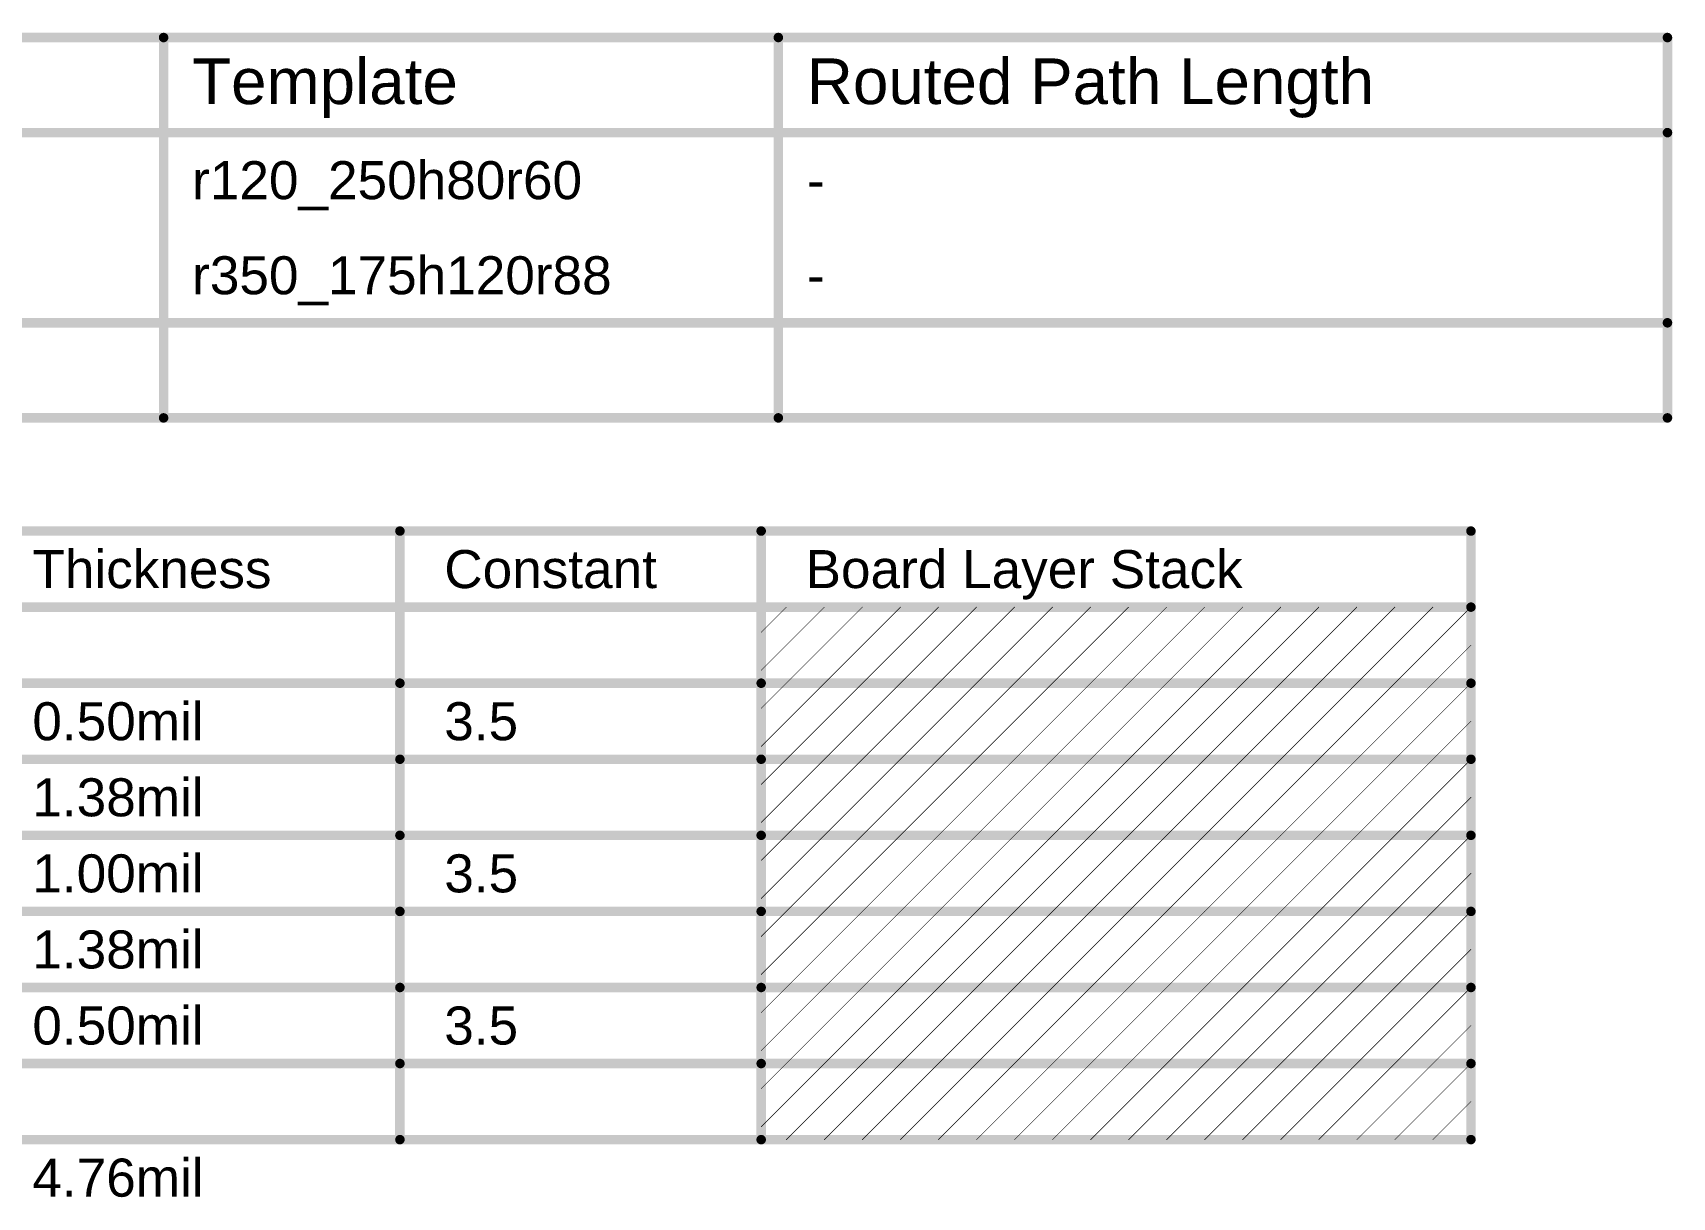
# Model space of a CAD drawing. Header units: inches. Extents: x -10 to 224, y -2 to 82.
# Drawn here: x 158.3 to 224, y 34.9 to 81.5 of the extents above; entities that cross this region are included whole.
import ezdxf

# ---------------------------------------------------------------- set-up
doc = ezdxf.new("R2010")
doc.units = ezdxf.units.IN
doc.layers.add('Drill Drawing', color=1, linetype='Continuous')
doc.layers.add('Fabrication info', color=76, linetype='Continuous')
doc.styles.add('Arial', font='', dxfattribs={"height": 0.2})
doc.styles.get('Arial').set_extended_font_data('Arial')

msp = doc.modelspace()

# ---------------------------------------------------------------- linework, layer by layer
at = {"layer": 'Drill Drawing'}
for points in [[(6.172, 81.332, 0.381, 0.381, 0), (223.79, 81.332, 0.381, 0.381, 0)], [(163.533, 66.092, 0.381, 0.381, 0), (163.533, 81.332, 0.381, 0.381, 0)], [(188.164, 66.092, 0.381, 0.381, 0), (188.164, 81.332, 0.381, 0.381, 0)], [(223.79, 66.092, 0.381, 0.381, 0), (223.79, 81.332, 0.381, 0.381, 0)], [(6.172, 77.522, 0.381, 0.381, 0), (223.79, 77.522, 0.381, 0.381, 0)], [(6.172, 69.902, 0.381, 0.381, 0), (223.79, 69.902, 0.381, 0.381, 0)], [(6.172, 66.092, 0.381, 0.381, 0), (223.79, 66.092, 0.381, 0.381, 0)]]:
    msp.add_lwpolyline(points, format="xyseb", dxfattribs=at)
for points in [[(163.437, 81.332, 0.191, 0.191, 1), (163.628, 81.332, 0.191, 0.191, 1)], [(188.068, 81.332, 0.191, 0.191, 1), (188.259, 81.332, 0.191, 0.191, 1)], [(223.694, 81.332, 0.191, 0.191, 1), (223.885, 81.332, 0.191, 0.191, 1)], [(223.694, 81.332, 0.191, 0.191, 1), (223.885, 81.332, 0.191, 0.191, 1)], [(223.694, 77.522, 0.191, 0.191, 1), (223.885, 77.522, 0.191, 0.191, 1)], [(223.694, 69.902, 0.191, 0.191, 1), (223.885, 69.902, 0.191, 0.191, 1)], [(163.437, 66.092, 0.191, 0.191, 1), (163.628, 66.092, 0.191, 0.191, 1)], [(188.068, 66.092, 0.191, 0.191, 1), (188.259, 66.092, 0.191, 0.191, 1)], [(223.694, 66.092, 0.191, 0.191, 1), (223.885, 66.092, 0.191, 0.191, 1)], [(223.694, 66.092, 0.191, 0.191, 1), (223.885, 66.092, 0.191, 0.191, 1)]]:
    msp.add_lwpolyline(points, format="xyseb", close=True, dxfattribs=at)
at = {"layer": 'Fabrication info'}
for points in [[(100.63, 61.558, 0.381, 0.381, 0), (215.916, 61.558, 0.381, 0.381, 0)], [(173.001, 37.174, 0.381, 0.381, 0), (173.001, 61.558, 0.381, 0.381, 0)], [(187.476, 37.174, 0.381, 0.381, 0), (187.476, 61.558, 0.381, 0.381, 0)], [(215.916, 37.174, 0.381, 0.381, 0), (215.916, 61.558, 0.381, 0.381, 0)], [(100.63, 58.51, 0.381, 0.381, 0), (215.916, 58.51, 0.381, 0.381, 0)], [(187.476, 55.978, 0.0254, 0.0254, 0), (190.008, 58.51, 0.0254, 0.0254, 0)], [(187.476, 57.502, 0.0254, 0.0254, 0), (188.484, 58.51, 0.0254, 0.0254, 0)], [(188.484, 55.462, 0.0254, 0.0254, 0), (191.532, 58.51, 0.0254, 0.0254, 0)], [(190.008, 55.462, 0.0254, 0.0254, 0), (193.056, 58.51, 0.0254, 0.0254, 0)], [(191.532, 55.462, 0.0254, 0.0254, 0), (194.58, 58.51, 0.0254, 0.0254, 0)], [(193.056, 55.462, 0.0254, 0.0254, 0), (196.104, 58.51, 0.0254, 0.0254, 0)], [(194.58, 55.462, 0.0254, 0.0254, 0), (197.628, 58.51, 0.0254, 0.0254, 0)], [(196.104, 55.462, 0.0254, 0.0254, 0), (199.152, 58.51, 0.0254, 0.0254, 0)], [(197.628, 55.462, 0.0254, 0.0254, 0), (200.676, 58.51, 0.0254, 0.0254, 0)], [(199.152, 55.462, 0.0254, 0.0254, 0), (202.2, 58.51, 0.0254, 0.0254, 0)], [(200.676, 55.462, 0.0254, 0.0254, 0), (203.724, 58.51, 0.0254, 0.0254, 0)], [(202.2, 55.462, 0.0254, 0.0254, 0), (205.248, 58.51, 0.0254, 0.0254, 0)], [(203.724, 55.462, 0.0254, 0.0254, 0), (206.772, 58.51, 0.0254, 0.0254, 0)], [(205.248, 55.462, 0.0254, 0.0254, 0), (208.296, 58.51, 0.0254, 0.0254, 0)], [(206.772, 55.462, 0.0254, 0.0254, 0), (209.82, 58.51, 0.0254, 0.0254, 0)], [(208.296, 55.462, 0.0254, 0.0254, 0), (211.344, 58.51, 0.0254, 0.0254, 0)], [(209.82, 55.462, 0.0254, 0.0254, 0), (212.868, 58.51, 0.0254, 0.0254, 0)], [(211.344, 55.462, 0.0254, 0.0254, 0), (214.392, 58.51, 0.0254, 0.0254, 0)], [(212.868, 55.462, 0.0254, 0.0254, 0), (215.916, 58.51, 0.0254, 0.0254, 0)], [(214.392, 55.462, 0.0254, 0.0254, 0), (215.916, 56.986, 0.0254, 0.0254, 0)], [(156.496, 55.462, 0.381, 0.381, 0), (173.001, 55.462, 0.381, 0.381, 0)], [(173.001, 55.462, 0.381, 0.381, 0), (187.476, 55.462, 0.381, 0.381, 0)], [(187.476, 55.462, 0.381, 0.381, 0), (215.916, 55.462, 0.381, 0.381, 0)], [(187.476, 52.93, 0.0254, 0.0254, 0), (190.008, 55.462, 0.0254, 0.0254, 0)], [(187.476, 54.454, 0.0254, 0.0254, 0), (188.484, 55.462, 0.0254, 0.0254, 0)], [(188.484, 52.414, 0.0254, 0.0254, 0), (191.532, 55.462, 0.0254, 0.0254, 0)], [(190.008, 52.414, 0.0254, 0.0254, 0), (193.056, 55.462, 0.0254, 0.0254, 0)], [(191.532, 52.414, 0.0254, 0.0254, 0), (194.58, 55.462, 0.0254, 0.0254, 0)], [(193.056, 52.414, 0.0254, 0.0254, 0), (196.104, 55.462, 0.0254, 0.0254, 0)], [(194.58, 52.414, 0.0254, 0.0254, 0), (197.628, 55.462, 0.0254, 0.0254, 0)], [(196.104, 52.414, 0.0254, 0.0254, 0), (199.152, 55.462, 0.0254, 0.0254, 0)], [(197.628, 52.414, 0.0254, 0.0254, 0), (200.676, 55.462, 0.0254, 0.0254, 0)], [(199.152, 52.414, 0.0254, 0.0254, 0), (202.2, 55.462, 0.0254, 0.0254, 0)], [(200.676, 52.414, 0.0254, 0.0254, 0), (203.724, 55.462, 0.0254, 0.0254, 0)], [(202.2, 52.414, 0.0254, 0.0254, 0), (205.248, 55.462, 0.0254, 0.0254, 0)], [(203.724, 52.414, 0.0254, 0.0254, 0), (206.772, 55.462, 0.0254, 0.0254, 0)], [(205.248, 52.414, 0.0254, 0.0254, 0), (208.296, 55.462, 0.0254, 0.0254, 0)], [(206.772, 52.414, 0.0254, 0.0254, 0), (209.82, 55.462, 0.0254, 0.0254, 0)], [(208.296, 52.414, 0.0254, 0.0254, 0), (211.344, 55.462, 0.0254, 0.0254, 0)], [(209.82, 52.414, 0.0254, 0.0254, 0), (212.868, 55.462, 0.0254, 0.0254, 0)], [(211.344, 52.414, 0.0254, 0.0254, 0), (214.392, 55.462, 0.0254, 0.0254, 0)], [(212.868, 52.414, 0.0254, 0.0254, 0), (215.916, 55.462, 0.0254, 0.0254, 0)], [(214.392, 52.414, 0.0254, 0.0254, 0), (215.916, 53.938, 0.0254, 0.0254, 0)], [(156.496, 52.414, 0.381, 0.381, 0), (173.001, 52.414, 0.381, 0.381, 0)], [(173.001, 52.414, 0.381, 0.381, 0), (187.476, 52.414, 0.381, 0.381, 0)], [(187.476, 52.414, 0.381, 0.381, 0), (215.916, 52.414, 0.381, 0.381, 0)], [(187.476, 49.882, 0.0254, 0.0254, 0), (190.008, 52.414, 0.0254, 0.0254, 0)], [(187.476, 51.406, 0.0254, 0.0254, 0), (188.484, 52.414, 0.0254, 0.0254, 0)], [(188.484, 49.366, 0.0254, 0.0254, 0), (191.532, 52.414, 0.0254, 0.0254, 0)], [(190.008, 49.366, 0.0254, 0.0254, 0), (193.056, 52.414, 0.0254, 0.0254, 0)], [(191.532, 49.366, 0.0254, 0.0254, 0), (194.58, 52.414, 0.0254, 0.0254, 0)], [(193.056, 49.366, 0.0254, 0.0254, 0), (196.104, 52.414, 0.0254, 0.0254, 0)], [(194.58, 49.366, 0.0254, 0.0254, 0), (197.628, 52.414, 0.0254, 0.0254, 0)], [(196.104, 49.366, 0.0254, 0.0254, 0), (199.152, 52.414, 0.0254, 0.0254, 0)], [(197.628, 49.366, 0.0254, 0.0254, 0), (200.676, 52.414, 0.0254, 0.0254, 0)], [(199.152, 49.366, 0.0254, 0.0254, 0), (202.2, 52.414, 0.0254, 0.0254, 0)], [(200.676, 49.366, 0.0254, 0.0254, 0), (203.724, 52.414, 0.0254, 0.0254, 0)], [(202.2, 49.366, 0.0254, 0.0254, 0), (205.248, 52.414, 0.0254, 0.0254, 0)], [(203.724, 49.366, 0.0254, 0.0254, 0), (206.772, 52.414, 0.0254, 0.0254, 0)], [(205.248, 49.366, 0.0254, 0.0254, 0), (208.296, 52.414, 0.0254, 0.0254, 0)], [(206.772, 49.366, 0.0254, 0.0254, 0), (209.82, 52.414, 0.0254, 0.0254, 0)], [(208.296, 49.366, 0.0254, 0.0254, 0), (211.344, 52.414, 0.0254, 0.0254, 0)], [(209.82, 49.366, 0.0254, 0.0254, 0), (212.868, 52.414, 0.0254, 0.0254, 0)], [(211.344, 49.366, 0.0254, 0.0254, 0), (214.392, 52.414, 0.0254, 0.0254, 0)], [(212.868, 49.366, 0.0254, 0.0254, 0), (215.916, 52.414, 0.0254, 0.0254, 0)], [(214.392, 49.366, 0.0254, 0.0254, 0), (215.916, 50.89, 0.0254, 0.0254, 0)], [(156.496, 49.366, 0.381, 0.381, 0), (173.001, 49.366, 0.381, 0.381, 0)], [(173.001, 49.366, 0.381, 0.381, 0), (187.476, 49.366, 0.381, 0.381, 0)], [(187.476, 49.366, 0.381, 0.381, 0), (215.916, 49.366, 0.381, 0.381, 0)], [(187.476, 46.834, 0.0254, 0.0254, 0), (190.008, 49.366, 0.0254, 0.0254, 0)], [(187.476, 48.358, 0.0254, 0.0254, 0), (188.484, 49.366, 0.0254, 0.0254, 0)], [(188.484, 46.318, 0.0254, 0.0254, 0), (191.532, 49.366, 0.0254, 0.0254, 0)], [(190.008, 46.318, 0.0254, 0.0254, 0), (193.056, 49.366, 0.0254, 0.0254, 0)], [(191.532, 46.318, 0.0254, 0.0254, 0), (194.58, 49.366, 0.0254, 0.0254, 0)], [(193.056, 46.318, 0.0254, 0.0254, 0), (196.104, 49.366, 0.0254, 0.0254, 0)], [(194.58, 46.318, 0.0254, 0.0254, 0), (197.628, 49.366, 0.0254, 0.0254, 0)], [(196.104, 46.318, 0.0254, 0.0254, 0), (199.152, 49.366, 0.0254, 0.0254, 0)], [(197.628, 46.318, 0.0254, 0.0254, 0), (200.676, 49.366, 0.0254, 0.0254, 0)], [(199.152, 46.318, 0.0254, 0.0254, 0), (202.2, 49.366, 0.0254, 0.0254, 0)], [(200.676, 46.318, 0.0254, 0.0254, 0), (203.724, 49.366, 0.0254, 0.0254, 0)], [(202.2, 46.318, 0.0254, 0.0254, 0), (205.248, 49.366, 0.0254, 0.0254, 0)], [(203.724, 46.318, 0.0254, 0.0254, 0), (206.772, 49.366, 0.0254, 0.0254, 0)], [(205.248, 46.318, 0.0254, 0.0254, 0), (208.296, 49.366, 0.0254, 0.0254, 0)], [(206.772, 46.318, 0.0254, 0.0254, 0), (209.82, 49.366, 0.0254, 0.0254, 0)], [(208.296, 46.318, 0.0254, 0.0254, 0), (211.344, 49.366, 0.0254, 0.0254, 0)], [(209.82, 46.318, 0.0254, 0.0254, 0), (212.868, 49.366, 0.0254, 0.0254, 0)], [(211.344, 46.318, 0.0254, 0.0254, 0), (214.392, 49.366, 0.0254, 0.0254, 0)], [(212.868, 46.318, 0.0254, 0.0254, 0), (215.916, 49.366, 0.0254, 0.0254, 0)], [(214.392, 46.318, 0.0254, 0.0254, 0), (215.916, 47.842, 0.0254, 0.0254, 0)], [(156.496, 46.318, 0.381, 0.381, 0), (173.001, 46.318, 0.381, 0.381, 0)], [(173.001, 46.318, 0.381, 0.381, 0), (187.476, 46.318, 0.381, 0.381, 0)], [(187.476, 46.318, 0.381, 0.381, 0), (215.916, 46.318, 0.381, 0.381, 0)], [(187.476, 43.786, 0.0254, 0.0254, 0), (190.008, 46.318, 0.0254, 0.0254, 0)], [(187.476, 45.31, 0.0254, 0.0254, 0), (188.484, 46.318, 0.0254, 0.0254, 0)], [(188.484, 43.27, 0.0254, 0.0254, 0), (191.532, 46.318, 0.0254, 0.0254, 0)], [(190.008, 43.27, 0.0254, 0.0254, 0), (193.056, 46.318, 0.0254, 0.0254, 0)], [(191.532, 43.27, 0.0254, 0.0254, 0), (194.58, 46.318, 0.0254, 0.0254, 0)], [(193.056, 43.27, 0.0254, 0.0254, 0), (196.104, 46.318, 0.0254, 0.0254, 0)], [(194.58, 43.27, 0.0254, 0.0254, 0), (197.628, 46.318, 0.0254, 0.0254, 0)], [(196.104, 43.27, 0.0254, 0.0254, 0), (199.152, 46.318, 0.0254, 0.0254, 0)], [(197.628, 43.27, 0.0254, 0.0254, 0), (200.676, 46.318, 0.0254, 0.0254, 0)], [(199.152, 43.27, 0.0254, 0.0254, 0), (202.2, 46.318, 0.0254, 0.0254, 0)], [(200.676, 43.27, 0.0254, 0.0254, 0), (203.724, 46.318, 0.0254, 0.0254, 0)], [(202.2, 43.27, 0.0254, 0.0254, 0), (205.248, 46.318, 0.0254, 0.0254, 0)], [(203.724, 43.27, 0.0254, 0.0254, 0), (206.772, 46.318, 0.0254, 0.0254, 0)], [(205.248, 43.27, 0.0254, 0.0254, 0), (208.296, 46.318, 0.0254, 0.0254, 0)], [(206.772, 43.27, 0.0254, 0.0254, 0), (209.82, 46.318, 0.0254, 0.0254, 0)], [(208.296, 43.27, 0.0254, 0.0254, 0), (211.344, 46.318, 0.0254, 0.0254, 0)], [(209.82, 43.27, 0.0254, 0.0254, 0), (212.868, 46.318, 0.0254, 0.0254, 0)], [(211.344, 43.27, 0.0254, 0.0254, 0), (214.392, 46.318, 0.0254, 0.0254, 0)], [(212.868, 43.27, 0.0254, 0.0254, 0), (215.916, 46.318, 0.0254, 0.0254, 0)], [(214.392, 43.27, 0.0254, 0.0254, 0), (215.916, 44.794, 0.0254, 0.0254, 0)], [(156.496, 43.27, 0.381, 0.381, 0), (173.001, 43.27, 0.381, 0.381, 0)], [(173.001, 43.27, 0.381, 0.381, 0), (187.476, 43.27, 0.381, 0.381, 0)], [(187.476, 43.27, 0.381, 0.381, 0), (215.916, 43.27, 0.381, 0.381, 0)], [(187.476, 40.738, 0.0254, 0.0254, 0), (190.008, 43.27, 0.0254, 0.0254, 0)], [(187.476, 42.262, 0.0254, 0.0254, 0), (188.484, 43.27, 0.0254, 0.0254, 0)], [(188.484, 40.222, 0.0254, 0.0254, 0), (191.532, 43.27, 0.0254, 0.0254, 0)], [(190.008, 40.222, 0.0254, 0.0254, 0), (193.056, 43.27, 0.0254, 0.0254, 0)], [(191.532, 40.222, 0.0254, 0.0254, 0), (194.58, 43.27, 0.0254, 0.0254, 0)], [(193.056, 40.222, 0.0254, 0.0254, 0), (196.104, 43.27, 0.0254, 0.0254, 0)], [(194.58, 40.222, 0.0254, 0.0254, 0), (197.628, 43.27, 0.0254, 0.0254, 0)], [(196.104, 40.222, 0.0254, 0.0254, 0), (199.152, 43.27, 0.0254, 0.0254, 0)], [(197.628, 40.222, 0.0254, 0.0254, 0), (200.676, 43.27, 0.0254, 0.0254, 0)], [(199.152, 40.222, 0.0254, 0.0254, 0), (202.2, 43.27, 0.0254, 0.0254, 0)], [(200.676, 40.222, 0.0254, 0.0254, 0), (203.724, 43.27, 0.0254, 0.0254, 0)], [(202.2, 40.222, 0.0254, 0.0254, 0), (205.248, 43.27, 0.0254, 0.0254, 0)], [(203.724, 40.222, 0.0254, 0.0254, 0), (206.772, 43.27, 0.0254, 0.0254, 0)], [(205.248, 40.222, 0.0254, 0.0254, 0), (208.296, 43.27, 0.0254, 0.0254, 0)], [(206.772, 40.222, 0.0254, 0.0254, 0), (209.82, 43.27, 0.0254, 0.0254, 0)], [(208.296, 40.222, 0.0254, 0.0254, 0), (211.344, 43.27, 0.0254, 0.0254, 0)], [(209.82, 40.222, 0.0254, 0.0254, 0), (212.868, 43.27, 0.0254, 0.0254, 0)], [(211.344, 40.222, 0.0254, 0.0254, 0), (214.392, 43.27, 0.0254, 0.0254, 0)], [(212.868, 40.222, 0.0254, 0.0254, 0), (215.916, 43.27, 0.0254, 0.0254, 0)], [(214.392, 40.222, 0.0254, 0.0254, 0), (215.916, 41.746, 0.0254, 0.0254, 0)], [(156.496, 40.222, 0.381, 0.381, 0), (173.001, 40.222, 0.381, 0.381, 0)], [(173.001, 40.222, 0.381, 0.381, 0), (187.476, 40.222, 0.381, 0.381, 0)], [(187.476, 40.222, 0.381, 0.381, 0), (215.916, 40.222, 0.381, 0.381, 0)], [(187.476, 37.69, 0.0254, 0.0254, 0), (190.008, 40.222, 0.0254, 0.0254, 0)], [(187.476, 39.214, 0.0254, 0.0254, 0), (188.484, 40.222, 0.0254, 0.0254, 0)], [(188.484, 37.174, 0.0254, 0.0254, 0), (191.532, 40.222, 0.0254, 0.0254, 0)], [(190.008, 37.174, 0.0254, 0.0254, 0), (193.056, 40.222, 0.0254, 0.0254, 0)], [(191.532, 37.174, 0.0254, 0.0254, 0), (194.58, 40.222, 0.0254, 0.0254, 0)], [(193.056, 37.174, 0.0254, 0.0254, 0), (196.104, 40.222, 0.0254, 0.0254, 0)], [(194.58, 37.174, 0.0254, 0.0254, 0), (197.628, 40.222, 0.0254, 0.0254, 0)], [(196.104, 37.174, 0.0254, 0.0254, 0), (199.152, 40.222, 0.0254, 0.0254, 0)], [(197.628, 37.174, 0.0254, 0.0254, 0), (200.676, 40.222, 0.0254, 0.0254, 0)], [(199.152, 37.174, 0.0254, 0.0254, 0), (202.2, 40.222, 0.0254, 0.0254, 0)], [(200.676, 37.174, 0.0254, 0.0254, 0), (203.724, 40.222, 0.0254, 0.0254, 0)], [(202.2, 37.174, 0.0254, 0.0254, 0), (205.248, 40.222, 0.0254, 0.0254, 0)], [(203.724, 37.174, 0.0254, 0.0254, 0), (206.772, 40.222, 0.0254, 0.0254, 0)], [(205.248, 37.174, 0.0254, 0.0254, 0), (208.296, 40.222, 0.0254, 0.0254, 0)], [(206.772, 37.174, 0.0254, 0.0254, 0), (209.82, 40.222, 0.0254, 0.0254, 0)], [(208.296, 37.174, 0.0254, 0.0254, 0), (211.344, 40.222, 0.0254, 0.0254, 0)], [(209.82, 37.174, 0.0254, 0.0254, 0), (212.868, 40.222, 0.0254, 0.0254, 0)], [(211.344, 37.174, 0.0254, 0.0254, 0), (214.392, 40.222, 0.0254, 0.0254, 0)], [(212.868, 37.174, 0.0254, 0.0254, 0), (215.916, 40.222, 0.0254, 0.0254, 0)], [(214.392, 37.174, 0.0254, 0.0254, 0), (215.916, 38.698, 0.0254, 0.0254, 0)], [(156.496, 37.174, 0.381, 0.381, 0), (173.001, 37.174, 0.381, 0.381, 0)], [(173.001, 37.174, 0.381, 0.381, 0), (187.476, 37.174, 0.381, 0.381, 0)], [(187.476, 37.174, 0.381, 0.381, 0), (215.916, 37.174, 0.381, 0.381, 0)]]:
    msp.add_lwpolyline(points, format="xyseb", dxfattribs=at)
for points in [[(172.906, 61.558, 0.191, 0.191, 1), (173.097, 61.558, 0.191, 0.191, 1)], [(187.381, 61.558, 0.191, 0.191, 1), (187.571, 61.558, 0.191, 0.191, 1)], [(215.821, 61.558, 0.191, 0.191, 1), (216.011, 61.558, 0.191, 0.191, 1)], [(215.821, 61.558, 0.191, 0.191, 1), (216.011, 61.558, 0.191, 0.191, 1)], [(188.477, 58.51, 0.0127, 0.0127, 1), (188.49, 58.51, 0.0127, 0.0127, 1)], [(190.001, 58.51, 0.0127, 0.0127, 1), (190.014, 58.51, 0.0127, 0.0127, 1)], [(191.525, 58.51, 0.0127, 0.0127, 1), (191.538, 58.51, 0.0127, 0.0127, 1)], [(193.049, 58.51, 0.0127, 0.0127, 1), (193.062, 58.51, 0.0127, 0.0127, 1)], [(194.573, 58.51, 0.0127, 0.0127, 1), (194.586, 58.51, 0.0127, 0.0127, 1)], [(196.097, 58.51, 0.0127, 0.0127, 1), (196.11, 58.51, 0.0127, 0.0127, 1)], [(197.621, 58.51, 0.0127, 0.0127, 1), (197.634, 58.51, 0.0127, 0.0127, 1)], [(199.145, 58.51, 0.0127, 0.0127, 1), (199.158, 58.51, 0.0127, 0.0127, 1)], [(200.669, 58.51, 0.0127, 0.0127, 1), (200.682, 58.51, 0.0127, 0.0127, 1)], [(202.193, 58.51, 0.0127, 0.0127, 1), (202.206, 58.51, 0.0127, 0.0127, 1)], [(203.717, 58.51, 0.0127, 0.0127, 1), (203.73, 58.51, 0.0127, 0.0127, 1)], [(205.241, 58.51, 0.0127, 0.0127, 1), (205.254, 58.51, 0.0127, 0.0127, 1)], [(206.765, 58.51, 0.0127, 0.0127, 1), (206.778, 58.51, 0.0127, 0.0127, 1)], [(208.289, 58.51, 0.0127, 0.0127, 1), (208.302, 58.51, 0.0127, 0.0127, 1)], [(209.813, 58.51, 0.0127, 0.0127, 1), (209.826, 58.51, 0.0127, 0.0127, 1)], [(211.337, 58.51, 0.0127, 0.0127, 1), (211.35, 58.51, 0.0127, 0.0127, 1)], [(212.861, 58.51, 0.0127, 0.0127, 1), (212.874, 58.51, 0.0127, 0.0127, 1)], [(214.385, 58.51, 0.0127, 0.0127, 1), (214.398, 58.51, 0.0127, 0.0127, 1)], [(215.821, 58.51, 0.191, 0.191, 1), (216.011, 58.51, 0.191, 0.191, 1)], [(215.909, 58.51, 0.0127, 0.0127, 1), (215.922, 58.51, 0.0127, 0.0127, 1)], [(187.47, 57.502, 0.0127, 0.0127, 1), (187.482, 57.502, 0.0127, 0.0127, 1)], [(215.909, 56.986, 0.0127, 0.0127, 1), (215.922, 56.986, 0.0127, 0.0127, 1)], [(187.47, 55.978, 0.0127, 0.0127, 1), (187.482, 55.978, 0.0127, 0.0127, 1)], [(172.906, 55.462, 0.191, 0.191, 1), (173.097, 55.462, 0.191, 0.191, 1)], [(172.906, 55.462, 0.191, 0.191, 1), (173.097, 55.462, 0.191, 0.191, 1)], [(187.381, 55.462, 0.191, 0.191, 1), (187.571, 55.462, 0.191, 0.191, 1)], [(187.381, 55.462, 0.191, 0.191, 1), (187.571, 55.462, 0.191, 0.191, 1)], [(188.477, 55.462, 0.0127, 0.0127, 1), (188.49, 55.462, 0.0127, 0.0127, 1)], [(188.477, 55.462, 0.0127, 0.0127, 1), (188.49, 55.462, 0.0127, 0.0127, 1)], [(190.001, 55.462, 0.0127, 0.0127, 1), (190.014, 55.462, 0.0127, 0.0127, 1)], [(190.001, 55.462, 0.0127, 0.0127, 1), (190.014, 55.462, 0.0127, 0.0127, 1)], [(191.525, 55.462, 0.0127, 0.0127, 1), (191.538, 55.462, 0.0127, 0.0127, 1)], [(191.525, 55.462, 0.0127, 0.0127, 1), (191.538, 55.462, 0.0127, 0.0127, 1)], [(193.049, 55.462, 0.0127, 0.0127, 1), (193.062, 55.462, 0.0127, 0.0127, 1)], [(193.049, 55.462, 0.0127, 0.0127, 1), (193.062, 55.462, 0.0127, 0.0127, 1)], [(194.573, 55.462, 0.0127, 0.0127, 1), (194.586, 55.462, 0.0127, 0.0127, 1)], [(194.573, 55.462, 0.0127, 0.0127, 1), (194.586, 55.462, 0.0127, 0.0127, 1)], [(196.097, 55.462, 0.0127, 0.0127, 1), (196.11, 55.462, 0.0127, 0.0127, 1)], [(196.097, 55.462, 0.0127, 0.0127, 1), (196.11, 55.462, 0.0127, 0.0127, 1)], [(197.621, 55.462, 0.0127, 0.0127, 1), (197.634, 55.462, 0.0127, 0.0127, 1)], [(197.621, 55.462, 0.0127, 0.0127, 1), (197.634, 55.462, 0.0127, 0.0127, 1)], [(199.145, 55.462, 0.0127, 0.0127, 1), (199.158, 55.462, 0.0127, 0.0127, 1)], [(199.145, 55.462, 0.0127, 0.0127, 1), (199.158, 55.462, 0.0127, 0.0127, 1)], [(200.669, 55.462, 0.0127, 0.0127, 1), (200.682, 55.462, 0.0127, 0.0127, 1)], [(200.669, 55.462, 0.0127, 0.0127, 1), (200.682, 55.462, 0.0127, 0.0127, 1)], [(202.193, 55.462, 0.0127, 0.0127, 1), (202.206, 55.462, 0.0127, 0.0127, 1)], [(202.193, 55.462, 0.0127, 0.0127, 1), (202.206, 55.462, 0.0127, 0.0127, 1)], [(203.717, 55.462, 0.0127, 0.0127, 1), (203.73, 55.462, 0.0127, 0.0127, 1)], [(203.717, 55.462, 0.0127, 0.0127, 1), (203.73, 55.462, 0.0127, 0.0127, 1)], [(205.241, 55.462, 0.0127, 0.0127, 1), (205.254, 55.462, 0.0127, 0.0127, 1)], [(205.241, 55.462, 0.0127, 0.0127, 1), (205.254, 55.462, 0.0127, 0.0127, 1)], [(206.765, 55.462, 0.0127, 0.0127, 1), (206.778, 55.462, 0.0127, 0.0127, 1)], [(206.765, 55.462, 0.0127, 0.0127, 1), (206.778, 55.462, 0.0127, 0.0127, 1)], [(208.289, 55.462, 0.0127, 0.0127, 1), (208.302, 55.462, 0.0127, 0.0127, 1)], [(208.289, 55.462, 0.0127, 0.0127, 1), (208.302, 55.462, 0.0127, 0.0127, 1)], [(209.813, 55.462, 0.0127, 0.0127, 1), (209.826, 55.462, 0.0127, 0.0127, 1)], [(209.813, 55.462, 0.0127, 0.0127, 1), (209.826, 55.462, 0.0127, 0.0127, 1)], [(211.337, 55.462, 0.0127, 0.0127, 1), (211.35, 55.462, 0.0127, 0.0127, 1)], [(211.337, 55.462, 0.0127, 0.0127, 1), (211.35, 55.462, 0.0127, 0.0127, 1)], [(212.861, 55.462, 0.0127, 0.0127, 1), (212.874, 55.462, 0.0127, 0.0127, 1)], [(212.861, 55.462, 0.0127, 0.0127, 1), (212.874, 55.462, 0.0127, 0.0127, 1)], [(214.385, 55.462, 0.0127, 0.0127, 1), (214.398, 55.462, 0.0127, 0.0127, 1)], [(214.385, 55.462, 0.0127, 0.0127, 1), (214.398, 55.462, 0.0127, 0.0127, 1)], [(215.821, 55.462, 0.191, 0.191, 1), (216.011, 55.462, 0.191, 0.191, 1)], [(215.909, 55.462, 0.0127, 0.0127, 1), (215.922, 55.462, 0.0127, 0.0127, 1)], [(187.47, 54.454, 0.0127, 0.0127, 1), (187.482, 54.454, 0.0127, 0.0127, 1)], [(215.909, 53.938, 0.0127, 0.0127, 1), (215.922, 53.938, 0.0127, 0.0127, 1)], [(172.906, 52.414, 0.191, 0.191, 1), (173.097, 52.414, 0.191, 0.191, 1)], [(172.906, 52.414, 0.191, 0.191, 1), (173.097, 52.414, 0.191, 0.191, 1)], [(187.381, 52.414, 0.191, 0.191, 1), (187.571, 52.414, 0.191, 0.191, 1)], [(187.381, 52.414, 0.191, 0.191, 1), (187.571, 52.414, 0.191, 0.191, 1)], [(187.47, 52.93, 0.0127, 0.0127, 1), (187.482, 52.93, 0.0127, 0.0127, 1)], [(215.821, 52.414, 0.191, 0.191, 1), (216.011, 52.414, 0.191, 0.191, 1)], [(188.477, 52.414, 0.0127, 0.0127, 1), (188.49, 52.414, 0.0127, 0.0127, 1)], [(188.477, 52.414, 0.0127, 0.0127, 1), (188.49, 52.414, 0.0127, 0.0127, 1)], [(190.001, 52.414, 0.0127, 0.0127, 1), (190.014, 52.414, 0.0127, 0.0127, 1)], [(190.001, 52.414, 0.0127, 0.0127, 1), (190.014, 52.414, 0.0127, 0.0127, 1)], [(191.525, 52.414, 0.0127, 0.0127, 1), (191.538, 52.414, 0.0127, 0.0127, 1)], [(191.525, 52.414, 0.0127, 0.0127, 1), (191.538, 52.414, 0.0127, 0.0127, 1)], [(193.049, 52.414, 0.0127, 0.0127, 1), (193.062, 52.414, 0.0127, 0.0127, 1)], [(193.049, 52.414, 0.0127, 0.0127, 1), (193.062, 52.414, 0.0127, 0.0127, 1)], [(194.573, 52.414, 0.0127, 0.0127, 1), (194.586, 52.414, 0.0127, 0.0127, 1)], [(194.573, 52.414, 0.0127, 0.0127, 1), (194.586, 52.414, 0.0127, 0.0127, 1)], [(196.097, 52.414, 0.0127, 0.0127, 1), (196.11, 52.414, 0.0127, 0.0127, 1)], [(196.097, 52.414, 0.0127, 0.0127, 1), (196.11, 52.414, 0.0127, 0.0127, 1)], [(197.621, 52.414, 0.0127, 0.0127, 1), (197.634, 52.414, 0.0127, 0.0127, 1)], [(197.621, 52.414, 0.0127, 0.0127, 1), (197.634, 52.414, 0.0127, 0.0127, 1)], [(199.145, 52.414, 0.0127, 0.0127, 1), (199.158, 52.414, 0.0127, 0.0127, 1)], [(199.145, 52.414, 0.0127, 0.0127, 1), (199.158, 52.414, 0.0127, 0.0127, 1)], [(200.669, 52.414, 0.0127, 0.0127, 1), (200.682, 52.414, 0.0127, 0.0127, 1)], [(200.669, 52.414, 0.0127, 0.0127, 1), (200.682, 52.414, 0.0127, 0.0127, 1)], [(202.193, 52.414, 0.0127, 0.0127, 1), (202.206, 52.414, 0.0127, 0.0127, 1)], [(202.193, 52.414, 0.0127, 0.0127, 1), (202.206, 52.414, 0.0127, 0.0127, 1)], [(203.717, 52.414, 0.0127, 0.0127, 1), (203.73, 52.414, 0.0127, 0.0127, 1)], [(203.717, 52.414, 0.0127, 0.0127, 1), (203.73, 52.414, 0.0127, 0.0127, 1)], [(205.241, 52.414, 0.0127, 0.0127, 1), (205.254, 52.414, 0.0127, 0.0127, 1)], [(205.241, 52.414, 0.0127, 0.0127, 1), (205.254, 52.414, 0.0127, 0.0127, 1)], [(206.765, 52.414, 0.0127, 0.0127, 1), (206.778, 52.414, 0.0127, 0.0127, 1)], [(206.765, 52.414, 0.0127, 0.0127, 1), (206.778, 52.414, 0.0127, 0.0127, 1)], [(208.289, 52.414, 0.0127, 0.0127, 1), (208.302, 52.414, 0.0127, 0.0127, 1)], [(208.289, 52.414, 0.0127, 0.0127, 1), (208.302, 52.414, 0.0127, 0.0127, 1)], [(209.813, 52.414, 0.0127, 0.0127, 1), (209.826, 52.414, 0.0127, 0.0127, 1)], [(209.813, 52.414, 0.0127, 0.0127, 1), (209.826, 52.414, 0.0127, 0.0127, 1)], [(211.337, 52.414, 0.0127, 0.0127, 1), (211.35, 52.414, 0.0127, 0.0127, 1)], [(211.337, 52.414, 0.0127, 0.0127, 1), (211.35, 52.414, 0.0127, 0.0127, 1)], [(212.861, 52.414, 0.0127, 0.0127, 1), (212.874, 52.414, 0.0127, 0.0127, 1)], [(212.861, 52.414, 0.0127, 0.0127, 1), (212.874, 52.414, 0.0127, 0.0127, 1)], [(214.385, 52.414, 0.0127, 0.0127, 1), (214.398, 52.414, 0.0127, 0.0127, 1)], [(214.385, 52.414, 0.0127, 0.0127, 1), (214.398, 52.414, 0.0127, 0.0127, 1)], [(215.909, 52.414, 0.0127, 0.0127, 1), (215.922, 52.414, 0.0127, 0.0127, 1)], [(187.47, 51.406, 0.0127, 0.0127, 1), (187.482, 51.406, 0.0127, 0.0127, 1)], [(215.909, 50.89, 0.0127, 0.0127, 1), (215.922, 50.89, 0.0127, 0.0127, 1)], [(172.906, 49.366, 0.191, 0.191, 1), (173.097, 49.366, 0.191, 0.191, 1)], [(172.906, 49.366, 0.191, 0.191, 1), (173.097, 49.366, 0.191, 0.191, 1)], [(187.381, 49.366, 0.191, 0.191, 1), (187.571, 49.366, 0.191, 0.191, 1)], [(187.381, 49.366, 0.191, 0.191, 1), (187.571, 49.366, 0.191, 0.191, 1)], [(187.47, 49.882, 0.0127, 0.0127, 1), (187.482, 49.882, 0.0127, 0.0127, 1)], [(188.477, 49.366, 0.0127, 0.0127, 1), (188.49, 49.366, 0.0127, 0.0127, 1)], [(188.477, 49.366, 0.0127, 0.0127, 1), (188.49, 49.366, 0.0127, 0.0127, 1)], [(190.001, 49.366, 0.0127, 0.0127, 1), (190.014, 49.366, 0.0127, 0.0127, 1)], [(190.001, 49.366, 0.0127, 0.0127, 1), (190.014, 49.366, 0.0127, 0.0127, 1)], [(191.525, 49.366, 0.0127, 0.0127, 1), (191.538, 49.366, 0.0127, 0.0127, 1)], [(191.525, 49.366, 0.0127, 0.0127, 1), (191.538, 49.366, 0.0127, 0.0127, 1)], [(193.049, 49.366, 0.0127, 0.0127, 1), (193.062, 49.366, 0.0127, 0.0127, 1)], [(193.049, 49.366, 0.0127, 0.0127, 1), (193.062, 49.366, 0.0127, 0.0127, 1)], [(194.573, 49.366, 0.0127, 0.0127, 1), (194.586, 49.366, 0.0127, 0.0127, 1)], [(194.573, 49.366, 0.0127, 0.0127, 1), (194.586, 49.366, 0.0127, 0.0127, 1)], [(196.097, 49.366, 0.0127, 0.0127, 1), (196.11, 49.366, 0.0127, 0.0127, 1)], [(196.097, 49.366, 0.0127, 0.0127, 1), (196.11, 49.366, 0.0127, 0.0127, 1)], [(197.621, 49.366, 0.0127, 0.0127, 1), (197.634, 49.366, 0.0127, 0.0127, 1)], [(197.621, 49.366, 0.0127, 0.0127, 1), (197.634, 49.366, 0.0127, 0.0127, 1)], [(199.145, 49.366, 0.0127, 0.0127, 1), (199.158, 49.366, 0.0127, 0.0127, 1)], [(199.145, 49.366, 0.0127, 0.0127, 1), (199.158, 49.366, 0.0127, 0.0127, 1)], [(200.669, 49.366, 0.0127, 0.0127, 1), (200.682, 49.366, 0.0127, 0.0127, 1)], [(200.669, 49.366, 0.0127, 0.0127, 1), (200.682, 49.366, 0.0127, 0.0127, 1)], [(202.193, 49.366, 0.0127, 0.0127, 1), (202.206, 49.366, 0.0127, 0.0127, 1)], [(202.193, 49.366, 0.0127, 0.0127, 1), (202.206, 49.366, 0.0127, 0.0127, 1)], [(203.717, 49.366, 0.0127, 0.0127, 1), (203.73, 49.366, 0.0127, 0.0127, 1)], [(203.717, 49.366, 0.0127, 0.0127, 1), (203.73, 49.366, 0.0127, 0.0127, 1)], [(205.241, 49.366, 0.0127, 0.0127, 1), (205.254, 49.366, 0.0127, 0.0127, 1)], [(205.241, 49.366, 0.0127, 0.0127, 1), (205.254, 49.366, 0.0127, 0.0127, 1)], [(206.765, 49.366, 0.0127, 0.0127, 1), (206.778, 49.366, 0.0127, 0.0127, 1)], [(206.765, 49.366, 0.0127, 0.0127, 1), (206.778, 49.366, 0.0127, 0.0127, 1)], [(208.289, 49.366, 0.0127, 0.0127, 1), (208.302, 49.366, 0.0127, 0.0127, 1)], [(208.289, 49.366, 0.0127, 0.0127, 1), (208.302, 49.366, 0.0127, 0.0127, 1)], [(209.813, 49.366, 0.0127, 0.0127, 1), (209.826, 49.366, 0.0127, 0.0127, 1)], [(209.813, 49.366, 0.0127, 0.0127, 1), (209.826, 49.366, 0.0127, 0.0127, 1)], [(211.337, 49.366, 0.0127, 0.0127, 1), (211.35, 49.366, 0.0127, 0.0127, 1)], [(211.337, 49.366, 0.0127, 0.0127, 1), (211.35, 49.366, 0.0127, 0.0127, 1)], [(212.861, 49.366, 0.0127, 0.0127, 1), (212.874, 49.366, 0.0127, 0.0127, 1)], [(212.861, 49.366, 0.0127, 0.0127, 1), (212.874, 49.366, 0.0127, 0.0127, 1)], [(214.385, 49.366, 0.0127, 0.0127, 1), (214.398, 49.366, 0.0127, 0.0127, 1)], [(214.385, 49.366, 0.0127, 0.0127, 1), (214.398, 49.366, 0.0127, 0.0127, 1)], [(215.821, 49.366, 0.191, 0.191, 1), (216.011, 49.366, 0.191, 0.191, 1)], [(215.909, 49.366, 0.0127, 0.0127, 1), (215.922, 49.366, 0.0127, 0.0127, 1)], [(187.47, 48.358, 0.0127, 0.0127, 1), (187.482, 48.358, 0.0127, 0.0127, 1)], [(215.909, 47.842, 0.0127, 0.0127, 1), (215.922, 47.842, 0.0127, 0.0127, 1)], [(187.47, 46.834, 0.0127, 0.0127, 1), (187.482, 46.834, 0.0127, 0.0127, 1)], [(172.906, 46.318, 0.191, 0.191, 1), (173.097, 46.318, 0.191, 0.191, 1)], [(172.906, 46.318, 0.191, 0.191, 1), (173.097, 46.318, 0.191, 0.191, 1)], [(187.381, 46.318, 0.191, 0.191, 1), (187.571, 46.318, 0.191, 0.191, 1)], [(187.381, 46.318, 0.191, 0.191, 1), (187.571, 46.318, 0.191, 0.191, 1)], [(188.477, 46.318, 0.0127, 0.0127, 1), (188.49, 46.318, 0.0127, 0.0127, 1)], [(188.477, 46.318, 0.0127, 0.0127, 1), (188.49, 46.318, 0.0127, 0.0127, 1)], [(190.001, 46.318, 0.0127, 0.0127, 1), (190.014, 46.318, 0.0127, 0.0127, 1)], [(190.001, 46.318, 0.0127, 0.0127, 1), (190.014, 46.318, 0.0127, 0.0127, 1)], [(191.525, 46.318, 0.0127, 0.0127, 1), (191.538, 46.318, 0.0127, 0.0127, 1)], [(191.525, 46.318, 0.0127, 0.0127, 1), (191.538, 46.318, 0.0127, 0.0127, 1)], [(193.049, 46.318, 0.0127, 0.0127, 1), (193.062, 46.318, 0.0127, 0.0127, 1)], [(193.049, 46.318, 0.0127, 0.0127, 1), (193.062, 46.318, 0.0127, 0.0127, 1)], [(194.573, 46.318, 0.0127, 0.0127, 1), (194.586, 46.318, 0.0127, 0.0127, 1)], [(194.573, 46.318, 0.0127, 0.0127, 1), (194.586, 46.318, 0.0127, 0.0127, 1)], [(196.097, 46.318, 0.0127, 0.0127, 1), (196.11, 46.318, 0.0127, 0.0127, 1)], [(196.097, 46.318, 0.0127, 0.0127, 1), (196.11, 46.318, 0.0127, 0.0127, 1)], [(197.621, 46.318, 0.0127, 0.0127, 1), (197.634, 46.318, 0.0127, 0.0127, 1)], [(197.621, 46.318, 0.0127, 0.0127, 1), (197.634, 46.318, 0.0127, 0.0127, 1)], [(199.145, 46.318, 0.0127, 0.0127, 1), (199.158, 46.318, 0.0127, 0.0127, 1)], [(199.145, 46.318, 0.0127, 0.0127, 1), (199.158, 46.318, 0.0127, 0.0127, 1)], [(200.669, 46.318, 0.0127, 0.0127, 1), (200.682, 46.318, 0.0127, 0.0127, 1)], [(200.669, 46.318, 0.0127, 0.0127, 1), (200.682, 46.318, 0.0127, 0.0127, 1)], [(202.193, 46.318, 0.0127, 0.0127, 1), (202.206, 46.318, 0.0127, 0.0127, 1)], [(202.193, 46.318, 0.0127, 0.0127, 1), (202.206, 46.318, 0.0127, 0.0127, 1)], [(203.717, 46.318, 0.0127, 0.0127, 1), (203.73, 46.318, 0.0127, 0.0127, 1)], [(203.717, 46.318, 0.0127, 0.0127, 1), (203.73, 46.318, 0.0127, 0.0127, 1)], [(205.241, 46.318, 0.0127, 0.0127, 1), (205.254, 46.318, 0.0127, 0.0127, 1)], [(205.241, 46.318, 0.0127, 0.0127, 1), (205.254, 46.318, 0.0127, 0.0127, 1)], [(206.765, 46.318, 0.0127, 0.0127, 1), (206.778, 46.318, 0.0127, 0.0127, 1)], [(206.765, 46.318, 0.0127, 0.0127, 1), (206.778, 46.318, 0.0127, 0.0127, 1)], [(208.289, 46.318, 0.0127, 0.0127, 1), (208.302, 46.318, 0.0127, 0.0127, 1)], [(208.289, 46.318, 0.0127, 0.0127, 1), (208.302, 46.318, 0.0127, 0.0127, 1)], [(209.813, 46.318, 0.0127, 0.0127, 1), (209.826, 46.318, 0.0127, 0.0127, 1)], [(209.813, 46.318, 0.0127, 0.0127, 1), (209.826, 46.318, 0.0127, 0.0127, 1)], [(211.337, 46.318, 0.0127, 0.0127, 1), (211.35, 46.318, 0.0127, 0.0127, 1)], [(211.337, 46.318, 0.0127, 0.0127, 1), (211.35, 46.318, 0.0127, 0.0127, 1)], [(212.861, 46.318, 0.0127, 0.0127, 1), (212.874, 46.318, 0.0127, 0.0127, 1)], [(212.861, 46.318, 0.0127, 0.0127, 1), (212.874, 46.318, 0.0127, 0.0127, 1)], [(214.385, 46.318, 0.0127, 0.0127, 1), (214.398, 46.318, 0.0127, 0.0127, 1)], [(214.385, 46.318, 0.0127, 0.0127, 1), (214.398, 46.318, 0.0127, 0.0127, 1)], [(215.821, 46.318, 0.191, 0.191, 1), (216.011, 46.318, 0.191, 0.191, 1)], [(215.909, 46.318, 0.0127, 0.0127, 1), (215.922, 46.318, 0.0127, 0.0127, 1)], [(187.47, 45.31, 0.0127, 0.0127, 1), (187.482, 45.31, 0.0127, 0.0127, 1)], [(215.909, 44.794, 0.0127, 0.0127, 1), (215.922, 44.794, 0.0127, 0.0127, 1)], [(172.906, 43.27, 0.191, 0.191, 1), (173.097, 43.27, 0.191, 0.191, 1)], [(172.906, 43.27, 0.191, 0.191, 1), (173.097, 43.27, 0.191, 0.191, 1)], [(187.381, 43.27, 0.191, 0.191, 1), (187.571, 43.27, 0.191, 0.191, 1)], [(187.381, 43.27, 0.191, 0.191, 1), (187.571, 43.27, 0.191, 0.191, 1)], [(187.47, 43.786, 0.0127, 0.0127, 1), (187.482, 43.786, 0.0127, 0.0127, 1)], [(215.821, 43.27, 0.191, 0.191, 1), (216.011, 43.27, 0.191, 0.191, 1)], [(188.477, 43.27, 0.0127, 0.0127, 1), (188.49, 43.27, 0.0127, 0.0127, 1)], [(188.477, 43.27, 0.0127, 0.0127, 1), (188.49, 43.27, 0.0127, 0.0127, 1)], [(190.001, 43.27, 0.0127, 0.0127, 1), (190.014, 43.27, 0.0127, 0.0127, 1)], [(190.001, 43.27, 0.0127, 0.0127, 1), (190.014, 43.27, 0.0127, 0.0127, 1)], [(191.525, 43.27, 0.0127, 0.0127, 1), (191.538, 43.27, 0.0127, 0.0127, 1)], [(191.525, 43.27, 0.0127, 0.0127, 1), (191.538, 43.27, 0.0127, 0.0127, 1)], [(193.049, 43.27, 0.0127, 0.0127, 1), (193.062, 43.27, 0.0127, 0.0127, 1)], [(193.049, 43.27, 0.0127, 0.0127, 1), (193.062, 43.27, 0.0127, 0.0127, 1)], [(194.573, 43.27, 0.0127, 0.0127, 1), (194.586, 43.27, 0.0127, 0.0127, 1)], [(194.573, 43.27, 0.0127, 0.0127, 1), (194.586, 43.27, 0.0127, 0.0127, 1)], [(196.097, 43.27, 0.0127, 0.0127, 1), (196.11, 43.27, 0.0127, 0.0127, 1)], [(196.097, 43.27, 0.0127, 0.0127, 1), (196.11, 43.27, 0.0127, 0.0127, 1)], [(197.621, 43.27, 0.0127, 0.0127, 1), (197.634, 43.27, 0.0127, 0.0127, 1)], [(197.621, 43.27, 0.0127, 0.0127, 1), (197.634, 43.27, 0.0127, 0.0127, 1)], [(199.145, 43.27, 0.0127, 0.0127, 1), (199.158, 43.27, 0.0127, 0.0127, 1)], [(199.145, 43.27, 0.0127, 0.0127, 1), (199.158, 43.27, 0.0127, 0.0127, 1)], [(200.669, 43.27, 0.0127, 0.0127, 1), (200.682, 43.27, 0.0127, 0.0127, 1)], [(200.669, 43.27, 0.0127, 0.0127, 1), (200.682, 43.27, 0.0127, 0.0127, 1)], [(202.193, 43.27, 0.0127, 0.0127, 1), (202.206, 43.27, 0.0127, 0.0127, 1)], [(202.193, 43.27, 0.0127, 0.0127, 1), (202.206, 43.27, 0.0127, 0.0127, 1)], [(203.717, 43.27, 0.0127, 0.0127, 1), (203.73, 43.27, 0.0127, 0.0127, 1)], [(203.717, 43.27, 0.0127, 0.0127, 1), (203.73, 43.27, 0.0127, 0.0127, 1)], [(205.241, 43.27, 0.0127, 0.0127, 1), (205.254, 43.27, 0.0127, 0.0127, 1)], [(205.241, 43.27, 0.0127, 0.0127, 1), (205.254, 43.27, 0.0127, 0.0127, 1)], [(206.765, 43.27, 0.0127, 0.0127, 1), (206.778, 43.27, 0.0127, 0.0127, 1)], [(206.765, 43.27, 0.0127, 0.0127, 1), (206.778, 43.27, 0.0127, 0.0127, 1)], [(208.289, 43.27, 0.0127, 0.0127, 1), (208.302, 43.27, 0.0127, 0.0127, 1)], [(208.289, 43.27, 0.0127, 0.0127, 1), (208.302, 43.27, 0.0127, 0.0127, 1)], [(209.813, 43.27, 0.0127, 0.0127, 1), (209.826, 43.27, 0.0127, 0.0127, 1)], [(209.813, 43.27, 0.0127, 0.0127, 1), (209.826, 43.27, 0.0127, 0.0127, 1)], [(211.337, 43.27, 0.0127, 0.0127, 1), (211.35, 43.27, 0.0127, 0.0127, 1)], [(211.337, 43.27, 0.0127, 0.0127, 1), (211.35, 43.27, 0.0127, 0.0127, 1)], [(212.861, 43.27, 0.0127, 0.0127, 1), (212.874, 43.27, 0.0127, 0.0127, 1)], [(212.861, 43.27, 0.0127, 0.0127, 1), (212.874, 43.27, 0.0127, 0.0127, 1)], [(214.385, 43.27, 0.0127, 0.0127, 1), (214.398, 43.27, 0.0127, 0.0127, 1)], [(214.385, 43.27, 0.0127, 0.0127, 1), (214.398, 43.27, 0.0127, 0.0127, 1)], [(215.909, 43.27, 0.0127, 0.0127, 1), (215.922, 43.27, 0.0127, 0.0127, 1)], [(187.47, 42.262, 0.0127, 0.0127, 1), (187.482, 42.262, 0.0127, 0.0127, 1)], [(215.909, 41.746, 0.0127, 0.0127, 1), (215.922, 41.746, 0.0127, 0.0127, 1)], [(187.47, 40.738, 0.0127, 0.0127, 1), (187.482, 40.738, 0.0127, 0.0127, 1)], [(172.906, 40.222, 0.191, 0.191, 1), (173.097, 40.222, 0.191, 0.191, 1)], [(172.906, 40.222, 0.191, 0.191, 1), (173.097, 40.222, 0.191, 0.191, 1)], [(187.381, 40.222, 0.191, 0.191, 1), (187.571, 40.222, 0.191, 0.191, 1)], [(187.381, 40.222, 0.191, 0.191, 1), (187.571, 40.222, 0.191, 0.191, 1)], [(188.477, 40.222, 0.0127, 0.0127, 1), (188.49, 40.222, 0.0127, 0.0127, 1)], [(188.477, 40.222, 0.0127, 0.0127, 1), (188.49, 40.222, 0.0127, 0.0127, 1)], [(190.001, 40.222, 0.0127, 0.0127, 1), (190.014, 40.222, 0.0127, 0.0127, 1)], [(190.001, 40.222, 0.0127, 0.0127, 1), (190.014, 40.222, 0.0127, 0.0127, 1)], [(191.525, 40.222, 0.0127, 0.0127, 1), (191.538, 40.222, 0.0127, 0.0127, 1)], [(191.525, 40.222, 0.0127, 0.0127, 1), (191.538, 40.222, 0.0127, 0.0127, 1)], [(193.049, 40.222, 0.0127, 0.0127, 1), (193.062, 40.222, 0.0127, 0.0127, 1)], [(193.049, 40.222, 0.0127, 0.0127, 1), (193.062, 40.222, 0.0127, 0.0127, 1)], [(194.573, 40.222, 0.0127, 0.0127, 1), (194.586, 40.222, 0.0127, 0.0127, 1)], [(194.573, 40.222, 0.0127, 0.0127, 1), (194.586, 40.222, 0.0127, 0.0127, 1)], [(196.097, 40.222, 0.0127, 0.0127, 1), (196.11, 40.222, 0.0127, 0.0127, 1)], [(196.097, 40.222, 0.0127, 0.0127, 1), (196.11, 40.222, 0.0127, 0.0127, 1)], [(197.621, 40.222, 0.0127, 0.0127, 1), (197.634, 40.222, 0.0127, 0.0127, 1)], [(197.621, 40.222, 0.0127, 0.0127, 1), (197.634, 40.222, 0.0127, 0.0127, 1)], [(199.145, 40.222, 0.0127, 0.0127, 1), (199.158, 40.222, 0.0127, 0.0127, 1)], [(199.145, 40.222, 0.0127, 0.0127, 1), (199.158, 40.222, 0.0127, 0.0127, 1)], [(200.669, 40.222, 0.0127, 0.0127, 1), (200.682, 40.222, 0.0127, 0.0127, 1)], [(200.669, 40.222, 0.0127, 0.0127, 1), (200.682, 40.222, 0.0127, 0.0127, 1)], [(202.193, 40.222, 0.0127, 0.0127, 1), (202.206, 40.222, 0.0127, 0.0127, 1)], [(202.193, 40.222, 0.0127, 0.0127, 1), (202.206, 40.222, 0.0127, 0.0127, 1)], [(203.717, 40.222, 0.0127, 0.0127, 1), (203.73, 40.222, 0.0127, 0.0127, 1)], [(203.717, 40.222, 0.0127, 0.0127, 1), (203.73, 40.222, 0.0127, 0.0127, 1)], [(205.241, 40.222, 0.0127, 0.0127, 1), (205.254, 40.222, 0.0127, 0.0127, 1)], [(205.241, 40.222, 0.0127, 0.0127, 1), (205.254, 40.222, 0.0127, 0.0127, 1)], [(206.765, 40.222, 0.0127, 0.0127, 1), (206.778, 40.222, 0.0127, 0.0127, 1)], [(206.765, 40.222, 0.0127, 0.0127, 1), (206.778, 40.222, 0.0127, 0.0127, 1)], [(208.289, 40.222, 0.0127, 0.0127, 1), (208.302, 40.222, 0.0127, 0.0127, 1)], [(208.289, 40.222, 0.0127, 0.0127, 1), (208.302, 40.222, 0.0127, 0.0127, 1)], [(209.813, 40.222, 0.0127, 0.0127, 1), (209.826, 40.222, 0.0127, 0.0127, 1)], [(209.813, 40.222, 0.0127, 0.0127, 1), (209.826, 40.222, 0.0127, 0.0127, 1)], [(211.337, 40.222, 0.0127, 0.0127, 1), (211.35, 40.222, 0.0127, 0.0127, 1)], [(211.337, 40.222, 0.0127, 0.0127, 1), (211.35, 40.222, 0.0127, 0.0127, 1)], [(212.861, 40.222, 0.0127, 0.0127, 1), (212.874, 40.222, 0.0127, 0.0127, 1)], [(212.861, 40.222, 0.0127, 0.0127, 1), (212.874, 40.222, 0.0127, 0.0127, 1)], [(214.385, 40.222, 0.0127, 0.0127, 1), (214.398, 40.222, 0.0127, 0.0127, 1)], [(214.385, 40.222, 0.0127, 0.0127, 1), (214.398, 40.222, 0.0127, 0.0127, 1)], [(215.821, 40.222, 0.191, 0.191, 1), (216.011, 40.222, 0.191, 0.191, 1)], [(215.909, 40.222, 0.0127, 0.0127, 1), (215.922, 40.222, 0.0127, 0.0127, 1)], [(187.47, 39.214, 0.0127, 0.0127, 1), (187.482, 39.214, 0.0127, 0.0127, 1)], [(215.909, 38.698, 0.0127, 0.0127, 1), (215.922, 38.698, 0.0127, 0.0127, 1)], [(187.47, 37.69, 0.0127, 0.0127, 1), (187.482, 37.69, 0.0127, 0.0127, 1)], [(172.906, 37.174, 0.191, 0.191, 1), (173.097, 37.174, 0.191, 0.191, 1)], [(172.906, 37.174, 0.191, 0.191, 1), (173.097, 37.174, 0.191, 0.191, 1)], [(172.906, 37.174, 0.191, 0.191, 1), (173.097, 37.174, 0.191, 0.191, 1)], [(187.381, 37.174, 0.191, 0.191, 1), (187.571, 37.174, 0.191, 0.191, 1)], [(187.381, 37.174, 0.191, 0.191, 1), (187.571, 37.174, 0.191, 0.191, 1)], [(187.381, 37.174, 0.191, 0.191, 1), (187.571, 37.174, 0.191, 0.191, 1)], [(188.477, 37.174, 0.0127, 0.0127, 1), (188.49, 37.174, 0.0127, 0.0127, 1)], [(190.001, 37.174, 0.0127, 0.0127, 1), (190.014, 37.174, 0.0127, 0.0127, 1)], [(191.525, 37.174, 0.0127, 0.0127, 1), (191.538, 37.174, 0.0127, 0.0127, 1)], [(193.049, 37.174, 0.0127, 0.0127, 1), (193.062, 37.174, 0.0127, 0.0127, 1)], [(194.573, 37.174, 0.0127, 0.0127, 1), (194.586, 37.174, 0.0127, 0.0127, 1)], [(196.097, 37.174, 0.0127, 0.0127, 1), (196.11, 37.174, 0.0127, 0.0127, 1)], [(197.621, 37.174, 0.0127, 0.0127, 1), (197.634, 37.174, 0.0127, 0.0127, 1)], [(199.145, 37.174, 0.0127, 0.0127, 1), (199.158, 37.174, 0.0127, 0.0127, 1)], [(200.669, 37.174, 0.0127, 0.0127, 1), (200.682, 37.174, 0.0127, 0.0127, 1)], [(202.193, 37.174, 0.0127, 0.0127, 1), (202.206, 37.174, 0.0127, 0.0127, 1)], [(203.717, 37.174, 0.0127, 0.0127, 1), (203.73, 37.174, 0.0127, 0.0127, 1)], [(205.241, 37.174, 0.0127, 0.0127, 1), (205.254, 37.174, 0.0127, 0.0127, 1)], [(206.765, 37.174, 0.0127, 0.0127, 1), (206.778, 37.174, 0.0127, 0.0127, 1)], [(208.289, 37.174, 0.0127, 0.0127, 1), (208.302, 37.174, 0.0127, 0.0127, 1)], [(209.813, 37.174, 0.0127, 0.0127, 1), (209.826, 37.174, 0.0127, 0.0127, 1)], [(211.337, 37.174, 0.0127, 0.0127, 1), (211.35, 37.174, 0.0127, 0.0127, 1)], [(212.861, 37.174, 0.0127, 0.0127, 1), (212.874, 37.174, 0.0127, 0.0127, 1)], [(214.385, 37.174, 0.0127, 0.0127, 1), (214.398, 37.174, 0.0127, 0.0127, 1)], [(215.821, 37.174, 0.191, 0.191, 1), (216.011, 37.174, 0.191, 0.191, 1)], [(215.821, 37.174, 0.191, 0.191, 1), (216.011, 37.174, 0.191, 0.191, 1)]]:
    msp.add_lwpolyline(points, format="xyseb", close=True, dxfattribs=at)

# ---------------------------------------------------------------- texts
at = {"layer": 'Drill Drawing', "style": 'Arial'}
for s, height, p in [('Template', 1.8288, (164.676, 78.665)), ('Routed Path Length', 1.8288, (189.307, 78.665)), ('r120_250h80r60', 1.524, (164.676, 74.855)), ('-', 1.524, (189.307, 74.855)), ('r350_175h120r88', 1.524, (164.676, 71.045)), ('-', 1.524, (189.307, 71.045))]:
    msp.add_text(s, height=height, dxfattribs=at).set_placement(p)
at = {"layer": 'Fabrication info', "style": 'Arial'}
for s, p in [('Thickness', (158.274, 59.272)), ('Constant', (174.779, 59.272)), ('Board Layer Stack', (189.254, 59.272)), ('0.50mil', (158.274, 53.176)), ('3.5', (174.779, 53.176)), ('1.38mil', (158.274, 50.128)), ('1.00mil', (158.274, 47.08)), ('3.5', (174.779, 47.08)), ('1.38mil', (158.274, 44.032)), ('0.50mil', (158.274, 40.984)), ('3.5', (174.779, 40.984)), ('4.76mil', (158.274, 34.888))]:
    msp.add_text(s, height=1.524, dxfattribs=at).set_placement(p)

doc.saveas('drawing.dxf')
